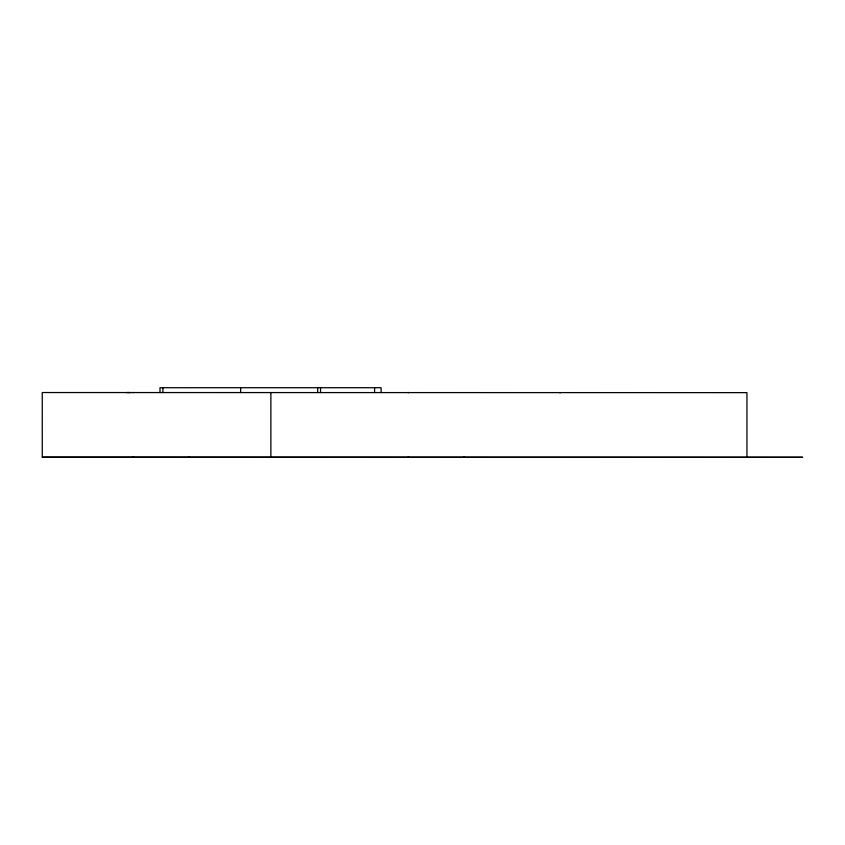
<?xml version="1.0" encoding="UTF-8"?>
<svg xmlns="http://www.w3.org/2000/svg" width="845" height="845" viewBox="0 0 845 845"><rect width="100%" height="100%" fill="white"/><g stroke="black" fill="none" stroke-linecap="round" stroke-linejoin="round"><path stroke-width="1.27" d="M42.292 457.208L802.75 457.282L42.25 457.198L42.261 392.545L746.959 392.64L746.948 457.282M270.875 457.229L270.875 392.587M132.929 392.566L133.732 392.566M132.918 457.219L133.721 457.219M188.72 457.219L189.523 457.219M126.676 392.566L130.563 392.566M559.496 392.608L560.869 392.608M407.987 392.587L408.906 392.587M463.778 457.24L464.697 457.24M407.987 457.24L408.895 457.24M381.095 392.566L381.095 387.718L160.001 387.718L160.001 392.566M374.588 387.718L374.588 392.566M320.54 387.718L320.54 392.566M317.657 387.718L317.657 392.566M240.635 387.718L240.635 392.566M162.895 387.718L162.895 392.566"/></g></svg>
